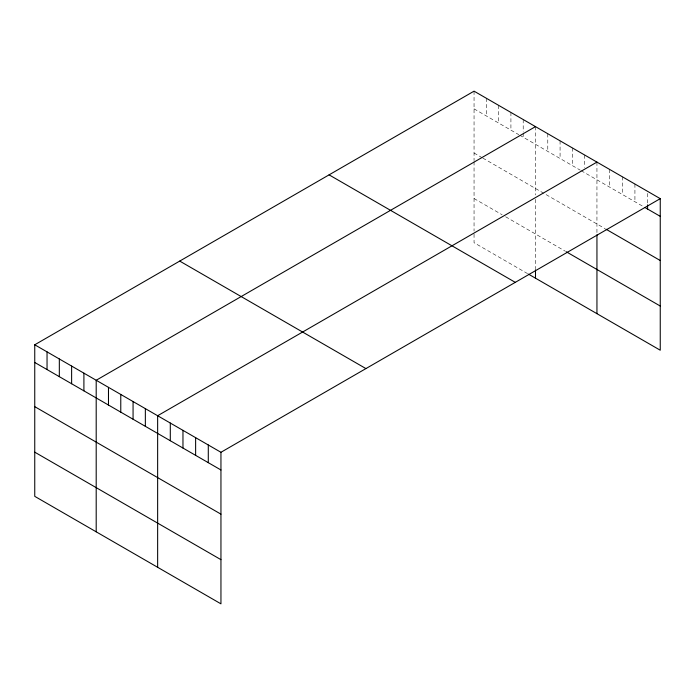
<?xml version="1.0" encoding="UTF-8"?>
<svg xmlns="http://www.w3.org/2000/svg" width="695" height="695" viewBox="0 0 695 695"><rect width="100%" height="100%" fill="white"/><g stroke="black" fill="none" stroke-linecap="round" stroke-linejoin="round"><path stroke-width="0.52" stroke-dasharray="3.48 2.61" d="M474.051 91.158L474.051 160.606M474.051 108.846L518.818 134.691M519.695 135.195L580.264 170.162M581.142 170.675L643.97 206.945M474.051 153.022L481.948 157.583M482.825 158.086L605.084 228.672M474.051 198.535L502.137 214.755M505.647 216.779L565.339 251.243M527.592 273.63L474.051 242.711L474.051 232.199M647.592 193.427L647.592 203.835M634.926 184.036L634.926 201.724M622.268 176.73L622.268 194.418M609.602 169.415L609.602 187.103M596.944 162.109L596.944 232.643M584.651 155.011L584.651 167.495M572.367 147.913L572.367 165.601M560.074 140.824L560.074 158.512M547.782 133.727L547.782 151.414M535.497 126.629L535.497 195M535.497 199.335L535.497 268.722M523.205 119.54L523.205 132.024M523.205 133.066L523.205 137.228M510.921 112.442L510.921 130.13M498.628 105.345L498.628 123.032M486.344 98.247L486.344 115.935M474.051 161.692L474.051 231.148"/><path stroke-width="1.04" d="M660.25 198.657L220.949 452.289L220.949 603.842L34.75 496.343L34.75 344.781L474.051 91.158L660.25 198.657L660.25 350.219L528.478 274.134M535.497 126.629L96.197 380.261L96.197 531.814M596.944 162.109L157.643 415.732L157.643 567.294M644.873 207.466L660.25 216.345M605.988 229.194L660.25 260.521M566.216 251.746L660.25 306.035M329.083 174.853L515.282 282.352M179.718 261.085L365.918 368.585M34.75 344.781L220.949 452.289M34.75 362.469L220.949 469.976M34.75 406.653L220.949 514.152M34.75 452.167L220.949 559.666M647.592 204.877L647.592 209.039M596.944 234.806L596.944 313.662M535.497 269.773L535.497 278.191M208.291 444.974L208.291 462.661M195.625 437.668L195.625 455.355M182.967 430.353L182.967 448.04M170.301 423.046L170.301 440.734M145.351 408.643L145.351 426.33M133.066 401.545L133.066 419.233M120.774 394.447L120.774 412.135M108.481 387.358L108.481 405.046M83.904 373.163L83.904 390.851M71.62 366.065L71.62 383.753M59.327 358.976L59.327 376.664M47.043 351.879L47.043 369.566"/></g></svg>
